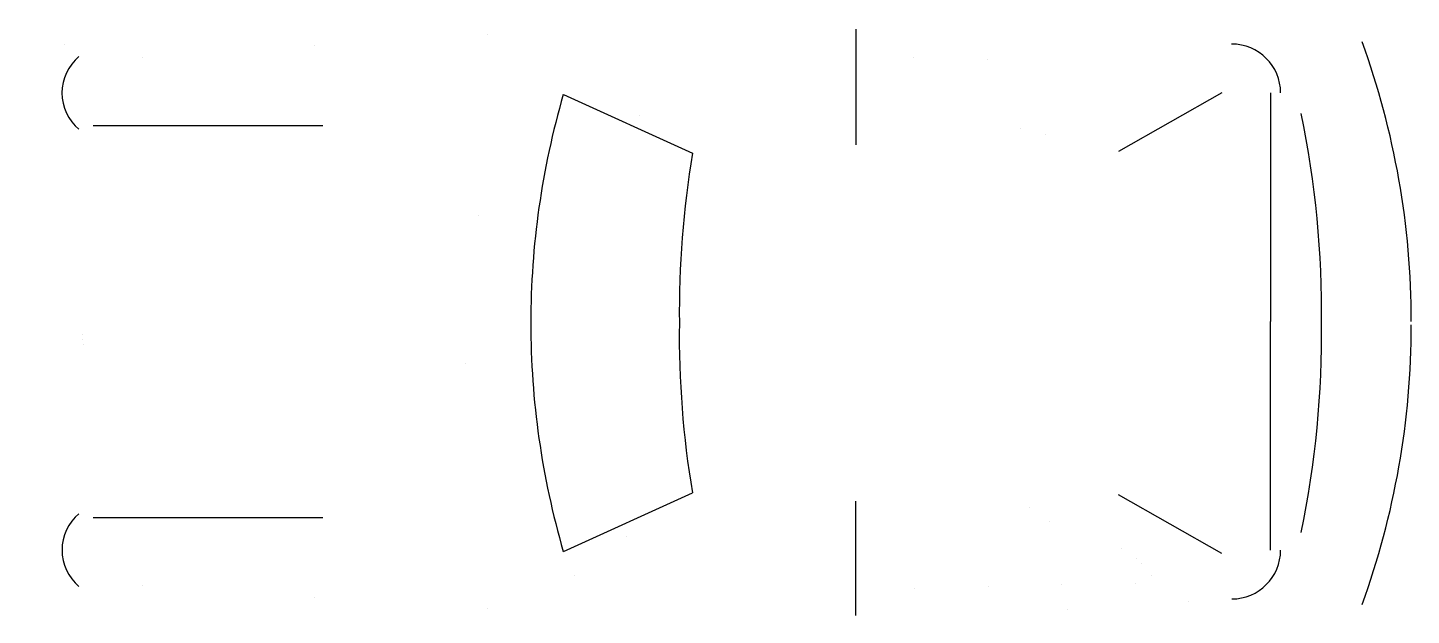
# Model space of a CAD drawing. Extents: x 31345 to 35919, y 67681 to 69625.
import ezdxf

# ---------------------------------------------------------------- set-up
doc = ezdxf.new("R2010")
doc.units = 0
doc.header["$LTSCALE"] = 32258
doc.header["$MEASUREMENT"] = 0
doc.layers.get('0').update_dxf_attribs({"linetype": 'CONTINUOUS'})

msp = doc.modelspace()

# ---------------------------------------------------------------- linework, layer by layer
at = {"linetype": 'CONTINUOUS'}
for p, q in [((34082.942, 69620.217), (34082.942, 69237.217)), ((33115.942, 69404.217), (33542.942, 69210.217)), ((35292.042, 69409.217), (34950.442, 69215.217)), ((35453.742, 69409.117), (35453.742, 68653.317)), ((31560.642, 69301.217), (32320.642, 69301.217)), ((35453.942, 67897.317), (35453.942, 68653.117)), ((33116.042, 67892.317), (33542.842, 68086.317)), ((35292.042, 67886.217), (34950.442, 68080.217)), ((34082.842, 67681.317), (34082.842, 68059.317)), ((31560.742, 68005.317), (32320.642, 68005.317))]:
    msp.add_line(p, q, dxfattribs=at)
at = {"linetype": 'CONTINUOUS', "const_width": 0.002, "flags": 128}
for points in [[(33207.642, 69625.217), (31566.242, 69517.217), (31523.042, 69517.217)], [(35324.942, 69571.117), (34504.242, 69625.117), (33208.442, 69625.117)], [(31647.042, 69523.217), (31638.242, 69550.217), (31620.642, 69566.217), (31586.242, 69577.217), (31547.042, 69577.217), (31495.042, 69577.217), (31460.642, 69566.217), (31439.042, 69539.217), (31417.442, 69501.217), (31404.642, 69469.217), (31391.842, 69426.217), (31391.842, 69367.217), (31391.842, 69291.217)], [(32867.842, 69604.217), (32928.642, 69469.217), (32881.442, 69291.217), (32855.842, 69156.217), (32838.242, 69048.217), (32825.442, 68918.217), (32825.442, 68859.217), (32803.842, 68810.217), (32782.242, 68783.217), (32747.842, 68761.217), (32713.442, 68761.217), (32679.042, 68761.217), (31875.842, 68761.217)], [(35325.242, 69571.217), (35325.242, 69598.217), (35355.642, 69609.217), (35390.042, 69598.217), (35424.442, 69571.217), (35450.042, 69533.217), (35471.642, 69484.217), (35480.442, 69430.217), (35480.442, 69381.217), (35480.442, 68652.217)], [(33137.942, 69479.217), (33380.942, 69517.217), (33466.942, 69517.217), (33660.942, 69528.217), (34049.942, 69528.217), (34049.942, 69280.217), (33579.942, 69280.217), (33136.942, 69480.217)], [(34103.942, 69528.217), (34103.942, 69285.217), (34535.942, 69285.217), (34589.942, 69285.217), (34746.942, 69307.217), (34849.942, 69339.217), (34935.942, 69377.217), (35011.942, 69426.217), (35054.942, 69475.217), (35076.942, 69507.217), (34104.942, 69529.217)], [(35070.942, 69474.217), (35021.942, 69415.217), (34945.942, 69356.217), (34869.942, 69318.217), (34777.942, 69286.217), (34658.942, 69259.217), (34561.942, 69237.217), (34442.942, 69237.217), (34312.942, 69237.217), (33578.942, 69237.217), (33146.942, 69437.217), (33087.942, 69464.217)], [(31431.042, 69290.217), (31391.842, 69290.217), (31357.442, 69290.217), (31344.642, 69247.217), (31353.442, 69209.217), (31392.642, 69209.217), (31435.842, 69209.217), (31435.842, 69290.217)], [(31523.042, 69301.217), (31566.242, 69301.217), (31523.042, 68653.217)], [(31391.842, 69210.217), (31391.842, 68654.217)], [(31391.942, 68102.317), (31391.942, 68653.117)], [(31523.042, 68005.317), (31566.242, 68005.317), (31523.042, 68653.117)], [(35325.142, 67735.317), (35325.142, 67708.317), (35355.542, 67697.317), (35389.942, 67708.317), (35424.342, 67735.317), (35449.942, 67773.317), (35471.542, 67822.317), (35480.342, 67876.317), (35480.342, 67925.317), (35480.342, 68654.117)], [(32867.842, 67703.317), (32928.642, 67838.317), (32881.442, 68016.317), (32855.842, 68151.317), (32838.242, 68259.317), (32825.442, 68389.317), (32825.442, 68448.317), (32803.842, 68497.317), (32782.242, 68524.117), (32747.842, 68546.117), (32713.442, 68546.117), (32679.042, 68546.117), (31875.842, 68546.117)], [(31431.042, 68021.317), (31391.842, 68021.317), (31357.442, 68021.317), (31344.642, 68064.317), (31353.442, 68102.317), (31392.642, 68102.317), (31435.842, 68102.317), (31435.842, 68021.317)], [(35070.742, 67822.317), (35021.742, 67881.317), (34945.742, 67940.317), (34869.742, 67978.317), (34777.742, 68010.317), (34658.742, 68037.317), (34561.742, 68059.317), (34442.742, 68059.317), (34312.742, 68059.317), (33578.842, 68059.317), (33146.842, 67859.317), (33087.842, 67832.317)], [(31647.142, 67784.317), (31638.342, 67757.317), (31620.742, 67741.317), (31586.342, 67730.317), (31547.142, 67730.317), (31495.142, 67730.317), (31460.742, 67741.317), (31439.142, 67768.317), (31417.542, 67806.317), (31404.742, 67838.317), (31391.942, 67881.317), (31391.942, 67940.317), (31391.942, 68021.317)], [(33137.842, 67816.317), (33380.842, 67778.317), (33466.842, 67778.317), (33660.842, 67767.317), (34049.842, 67767.317), (34049.842, 68015.317), (33579.842, 68015.317), (33136.842, 67815.317)], [(34103.842, 67768.317), (34103.842, 68011.317), (34535.742, 68011.317), (34589.742, 68011.317), (34746.742, 67989.317), (34849.742, 67957.317), (34935.742, 67919.317), (35011.742, 67870.317), (35054.742, 67821.317), (35076.742, 67789.317), (34104.842, 67767.317)], [(33207.642, 67681.317), (31566.242, 67789.317), (31523.042, 67789.317)], [(35325.142, 67735.317), (34504.342, 67681.317), (33208.442, 67681.317)]]:
    msp.add_lwpolyline(points, dxfattribs=at)
at = {"linetype": 'CONTINUOUS'}
for centre, radius, start, end in [((33208.042, 68653.217), 2711, 0, 19.951291), ((35324.942, 69409.117), 161.9, 0, 90), ((31615.042, 69409.217), 157, 130.038943, 229.961045), ((35718.942, 68648.217), 2711, 163.806669, 180), ((32440.942, 68691.217), 3181, 359.153404, 11.788069), ((36679.942, 68686.217), 3181, 170.521983, 180.677267), ((35718.742, 68648.317), 2710.8, 180, 196.195088), ((36679.642, 68610.317), 3180.8, 179.322679, 189.478598), ((32440.942, 68605.217), 3181, 348.211931, 0.846596), ((33208.042, 68642.217), 2711, 340.048709, 0), ((31615.042, 67897.317), 156.9, 130.007919, 229.99207), ((35325.142, 67897.317), 161.9, 270, 0)]:
    msp.add_arc(centre, radius, start, end, dxfattribs=at)

doc.saveas('drawing.dxf')
